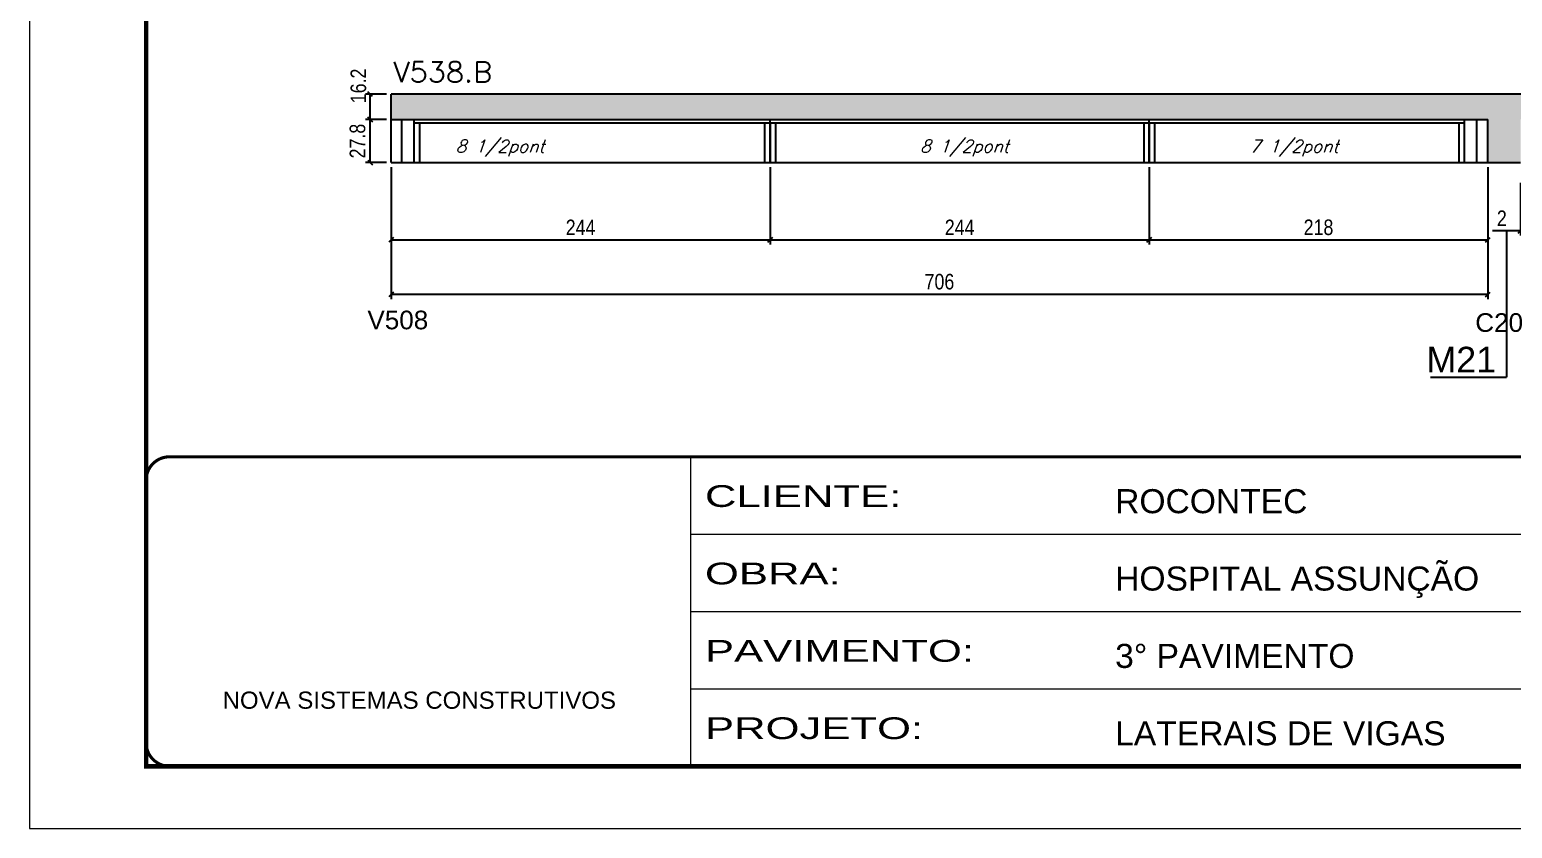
# Model space of a CAD drawing. Extents: x -21493 to -15213, y -12134 to 11887.
# Drawn here: x -16738 to -15784, y -649 to -134 of the extents above; entities that cross this region are included whole.
import ezdxf

# ---------------------------------------------------------------- set-up
doc = ezdxf.new("R2010")
doc.units = 0
doc.linetypes.add('CONTINUO', pattern=[0])
doc.linetypes.add('DASHED', pattern=[0.75, 0.5, -0.25])
for name, color, linetype in [('5', 5, 'Continuous'), ('COTA', 241, 'Continuous'), ('NOMENCLATURA', 7, 'Continuous'), ('Painéis', 200, 'Continuous'), ('SARR_2.2x7', 40, 'Continuous'), ('SARR_3.5x7', 81, 'Continuous'), ('texto', 7, 'Continuous')]:
    doc.layers.add(name, color=color, linetype=linetype)
for name, color, linetype, lineweight in [('Folhas', 255, 'Continuous', 9), ('SARRAFO DE PRESSAO', 251, 'DASHED', 9), ('Texto Seção', 7, 'Continuous', 15)]:
    doc.layers.add(name, color=color, linetype=linetype, lineweight=lineweight)
doc.styles.add('ARIAL', font='arial.ttf')
doc.styles.add('COTA TECNICA', font='techl___.ttf', dxfattribs={"height": 10})
doc.styles.add('REGUA-120', font='ROMANS.shx', dxfattribs={"height": 15})
doc.styles.add('Romans', font='romans.shx')
doc.styles.get("Standard").update_dxf_attribs({"font": 'arial.ttf'})
doc.styles.add('Tecnologia', font='')
doc.styles.get('Tecnologia').set_extended_font_data('Forgotten Futurist')
doc.dimstyles.new('PAINEL', dxfattribs={"dimtxt": 10, "dimasz": 3, "dimexe": 3, "dimexo": 3, "dimgap": 3, "dimtad": 1, "dimdec": 1, "dimzin": 12, "dimdsep": 46, "dimtxsty": 'COTA TECNICA', "dimblk1": 'OBLIQUE', "dimblk2": 'OBLIQUE', "dimsah": 1, "dimcen": 0.9, "dimclrd": 4, "dimclre": 4, "dimclrt": 240, "dimadec": 1, "dimazin": 3, "dimtfac": 1, "dimtdec": 1, "dimtmove": 0, "dimatfit": 3, "dimfxl": 1, "dimtolj": 1, "dimtzin": 12, "dimarcsym": 0})

# ---------------------------------------------------------------- blocks, each defined once
blk = doc.blocks.new('_Oblique')
at = {"color": 0, "linetype": 'ByBlock', "lineweight": -2}
blk.add_line((-0.5, -0.5), (0.5, 0.5), dxfattribs=at)
blk = doc.blocks.new('*D1367')
at = {"layer": 'COTA', "color": 4, "lineweight": -2, "ltscale": 25, "transparency": 16777216}
for p, q in [((-16505.8, -222.87), (-16505.8, -272.63)), ((-16261.8, -222.87), (-16261.8, -272.63)), ((-16505.8, -269.63), (-16261.8, -269.63))]:
    blk.add_line(p, q, dxfattribs=at)
at = {"layer": 'Defpoints', "color": 0, "ltscale": 25, "transparency": 16777216}
for p in [(-16505.8, -219.87), (-16261.8, -219.87), (-16261.8, -269.63)]:
    blk.add_point(p, dxfattribs=at)
at = {"layer": 'COTA', "color": 4, "lineweight": -2, "ltscale": 25, "transparency": 16777216, "xscale": 3, "yscale": 3, "zscale": 3, "rotation": 180}
blk.add_blockref('_Oblique', (-16505.8, -269.63), dxfattribs=at)
at = {"layer": 'COTA', "color": 4, "lineweight": -2, "ltscale": 25, "transparency": 16777216, "xscale": 3, "yscale": 3, "zscale": 3}
blk.add_blockref('_Oblique', (-16261.8, -269.63), dxfattribs=at)
at = {"layer": 'COTA', "color": 240, "ltscale": 25, "transparency": 16777216, "insert": (-16383.8, -261.56), "char_height": 10, "attachment_point": 5, "style": 'COTA TECNICA'}
blk.add_mtext('\\A1;244', dxfattribs=at)
blk = doc.blocks.new('*D1368')
at = {"layer": 'COTA', "color": 4, "lineweight": -2, "ltscale": 25, "transparency": 16777216}
for p, q in [((-16261.8, -222.87), (-16261.8, -272.63)), ((-16017.8, -222.87), (-16017.8, -272.63)), ((-16261.8, -269.63), (-16017.8, -269.63))]:
    blk.add_line(p, q, dxfattribs=at)
at = {"layer": 'Defpoints', "color": 0, "ltscale": 25, "transparency": 16777216}
for p in [(-16261.8, -219.87), (-16017.8, -219.87), (-16017.8, -269.63)]:
    blk.add_point(p, dxfattribs=at)
at = {"layer": 'COTA', "color": 4, "lineweight": -2, "ltscale": 25, "transparency": 16777216, "xscale": 3, "yscale": 3, "zscale": 3, "rotation": 180}
blk.add_blockref('_Oblique', (-16261.8, -269.63), dxfattribs=at)
at = {"layer": 'COTA', "color": 4, "lineweight": -2, "ltscale": 25, "transparency": 16777216, "xscale": 3, "yscale": 3, "zscale": 3}
blk.add_blockref('_Oblique', (-16017.8, -269.63), dxfattribs=at)
at = {"layer": 'COTA', "color": 240, "ltscale": 25, "transparency": 16777216, "insert": (-16139.8, -261.56), "char_height": 10, "attachment_point": 5, "style": 'COTA TECNICA'}
blk.add_mtext('\\A1;244', dxfattribs=at)
blk = doc.blocks.new('*D1369')
at = {"layer": 'COTA', "color": 4, "lineweight": -2, "ltscale": 25, "transparency": 16777216}
for p, q in [((-16505.8, -222.87), (-16505.8, -307.67)), ((-15799.82, -222.87), (-15799.82, -307.67)), ((-15799.82, -304.67), (-16505.8, -304.67))]:
    blk.add_line(p, q, dxfattribs=at)
at = {"layer": 'Defpoints', "color": 0, "ltscale": 25, "transparency": 16777216}
for p in [(-16505.8, -219.87), (-15799.82, -219.87), (-16505.8, -304.67)]:
    blk.add_point(p, dxfattribs=at)
at = {"layer": 'COTA', "color": 4, "lineweight": -2, "ltscale": 25, "transparency": 16777216, "xscale": 3, "yscale": 3, "zscale": 3, "rotation": 180}
blk.add_blockref('_Oblique', (-16505.8, -304.67), dxfattribs=at)
at = {"layer": 'COTA', "color": 4, "lineweight": -2, "ltscale": 25, "transparency": 16777216, "xscale": 3, "yscale": 3, "zscale": 3}
blk.add_blockref('_Oblique', (-15799.82, -304.67), dxfattribs=at)
at = {"layer": 'COTA', "color": 240, "ltscale": 25, "transparency": 16777216, "insert": (-16152.81, -296.56), "char_height": 10, "attachment_point": 5, "style": 'COTA TECNICA'}
blk.add_mtext('\\A1;706', dxfattribs=at)
blk = doc.blocks.new('*D1370')
at = {"layer": 'COTA', "color": 4, "lineweight": -2, "ltscale": 25, "transparency": 16777216}
for p, q in [((-16017.8, -222.87), (-16017.8, -272.63)), ((-15799.82, -222.87), (-15799.82, -272.63)), ((-16017.8, -269.63), (-15799.82, -269.63))]:
    blk.add_line(p, q, dxfattribs=at)
at = {"layer": 'Defpoints', "color": 0, "ltscale": 25, "transparency": 16777216}
for p in [(-16017.8, -219.87), (-15799.82, -219.87), (-15799.82, -269.63)]:
    blk.add_point(p, dxfattribs=at)
at = {"layer": 'COTA', "color": 4, "lineweight": -2, "ltscale": 25, "transparency": 16777216, "xscale": 3, "yscale": 3, "zscale": 3, "rotation": 180}
blk.add_blockref('_Oblique', (-16017.8, -269.63), dxfattribs=at)
at = {"layer": 'COTA', "color": 4, "lineweight": -2, "ltscale": 25, "transparency": 16777216, "xscale": 3, "yscale": 3, "zscale": 3}
blk.add_blockref('_Oblique', (-15799.82, -269.63), dxfattribs=at)
at = {"layer": 'COTA', "color": 240, "ltscale": 25, "transparency": 16777216, "insert": (-15908.81, -261.54), "char_height": 10, "attachment_point": 5, "style": 'COTA TECNICA'}
blk.add_mtext('\\A1;218', dxfattribs=at)
blk = doc.blocks.new('*D1374')
at = {"layer": 'COTA', "color": 4, "lineweight": -2, "ltscale": 25, "transparency": 16777216}
for p, q in [((-16508.8, -192.07), (-16522.27, -192.07)), ((-16519.27, -219.87), (-16519.27, -192.07)), ((-16508.8, -219.87), (-16522.27, -219.87))]:
    blk.add_line(p, q, dxfattribs=at)
at = {"layer": 'Defpoints', "color": 0, "ltscale": 25, "transparency": 16777216}
for p in [(-16519.27, -192.07), (-16505.8, -192.07), (-16505.8, -219.87)]:
    blk.add_point(p, dxfattribs=at)
at = {"layer": 'COTA', "color": 4, "lineweight": -2, "ltscale": 25, "transparency": 16777216, "xscale": 3, "yscale": 3, "zscale": 3}
for p, rotation in [((-16519.27, -192.07), 90), ((-16519.27, -219.87), 270)]:
    blk.add_blockref('_Oblique', p, dxfattribs=dict(at, rotation=rotation))
at = {"layer": 'COTA', "color": 240, "ltscale": 25, "transparency": 16777216, "insert": (-16527.36, -205.97), "char_height": 10, "attachment_point": 5, "rotation": 90, "style": 'COTA TECNICA'}
blk.add_mtext('\\A1;27.8', dxfattribs=at)
blk = doc.blocks.new('*D1375')
at = {"layer": 'COTA', "color": 4, "lineweight": -2, "ltscale": 25, "transparency": 16777216}
for p, q in [((-16508.8, -175.87), (-16522.27, -175.87)), ((-16519.27, -192.07), (-16519.27, -175.87)), ((-16508.8, -192.07), (-16522.27, -192.07))]:
    blk.add_line(p, q, dxfattribs=at)
at = {"layer": 'Defpoints', "color": 0, "ltscale": 25, "transparency": 16777216}
for p in [(-16519.27, -175.87), (-16505.8, -175.87), (-16505.8, -192.07)]:
    blk.add_point(p, dxfattribs=at)
at = {"layer": 'COTA', "color": 4, "lineweight": -2, "ltscale": 25, "transparency": 16777216, "xscale": 3, "yscale": 3, "zscale": 3}
for p, rotation in [((-16519.27, -175.87), 90), ((-16519.27, -192.07), 270)]:
    blk.add_blockref('_Oblique', p, dxfattribs=dict(at, rotation=rotation))
at = {"layer": 'COTA', "color": 240, "ltscale": 25, "transparency": 16777216, "insert": (-16526.78, -170.46), "char_height": 10, "attachment_point": 5, "rotation": 90, "style": 'COTA TECNICA'}
blk.add_mtext('\\A1;16.2', dxfattribs=at)
blk = doc.blocks.new('*D1378')
at = {"layer": 'COTA', "color": 4, "lineweight": -2, "ltscale": 25, "transparency": 16777216}
for p, q in [((-15778.76, -232.87), (-15778.76, -266.68)), ((-15776.76, -232.87), (-15776.76, -266.68)), ((-15778.76, -263.68), (-15796.87, -263.68)), ((-15776.76, -263.68), (-15778.76, -263.68)), ((-15776.76, -263.68), (-15773.76, -263.68))]:
    blk.add_line(p, q, dxfattribs=at)
at = {"layer": 'Defpoints', "color": 0, "ltscale": 25, "transparency": 16777216}
for p in [(-15778.76, -229.87), (-15776.76, -229.87), (-15778.76, -263.68)]:
    blk.add_point(p, dxfattribs=at)
at = {"layer": 'COTA', "color": 4, "lineweight": -2, "ltscale": 25, "transparency": 16777216, "xscale": 3, "yscale": 3, "zscale": 3}
blk.add_blockref('_Oblique', (-15778.76, -263.68), dxfattribs=at)
at = {"layer": 'COTA', "color": 4, "lineweight": -2, "ltscale": 25, "transparency": 16777216, "xscale": 3, "yscale": 3, "zscale": 3, "rotation": 180}
blk.add_blockref('_Oblique', (-15776.76, -263.68), dxfattribs=at)
at = {"layer": 'COTA', "color": 240, "ltscale": 25, "transparency": 16777216, "insert": (-15790.81, -255.68), "char_height": 10, "attachment_point": 5, "style": 'COTA TECNICA'}
blk.add_mtext('\\A1;2', dxfattribs=at)
blk = doc.blocks.new('9999999999')
at = {"color": 30, "linetype": 'CONTINUO'}
for p, q in [((98564.56, 34230.21), (98564.56, 34429.45)), ((98564.56, 34379.64), (99583.98, 34379.64)), ((98564.56, 34329.83), (99487.98, 34329.83)), ((98564.56, 34280.02), (99487.98, 34280.02))]:
    blk.add_line(p, q, dxfattribs=at)
at = {"color": 30, "linetype": 'CONTINUO', "const_width": 2}
blk.add_lwpolyline([(99583.98, 34230.21), (99583.98, 34414.45, 0.414214), (99568.98, 34429.45), (98228.98, 34429.45, 0.414214), (98213.98, 34414.45), (98213.98, 34245.21, 0.414214), (98228.98, 34230.21), (99583.98, 34230.21)], format="xyb", dxfattribs=at)
at = {"layer": 'Folhas'}
blk.add_lwpolyline([(98138.98, 34190.21), (99623.98, 34190.21), (99623.98, 35240.21), (98138.98, 35240.21)], close=True, dxfattribs=at)
at = {"layer": 'Folhas', "color": 30, "const_width": 3}
blk.add_lwpolyline([(98213.98, 34230.21), (99583.98, 34230.21), (99583.98, 35200.21), (98213.98, 35200.21)], close=True, dxfattribs=at)
at = {"color": 7, "linetype": 'Continuous', "ltscale": 5, "style": 'ARIAL'}
for s, height, p in [('ROCONTEC', 15.483, (98837.68, 34393.13)), ('HOSPITAL ASSUNÇÃO', 15.4829, (98837.68, 34343.32)), ('3° PAVIMENTO', 15.4829, (98837.68, 34293.51)), ('NOVA SISTEMAS CONSTRUTIVOS', 11.0592, (98263.19, 34267.21)), ('LATERAIS DE VIGAS', 15.4829, (98837.68, 34243.7))]:
    blk.add_text(s, height=height, dxfattribs=at).set_placement(p)
at = {"layer": 'Folhas', "color": 7, "style": 'Tecnologia', "width": 1.5}
for s, p in [('CLIENTE:', (98573.65, 34397.17)), ('OBRA:', (98573.65, 34347.31)), ('PAVIMENTO:', (98573.65, 34297.5)), ('PROJETO:', (98573.65, 34247.69))]:
    blk.add_text(s, height=14, dxfattribs=at).set_placement(p)

msp = doc.modelspace()

# ---------------------------------------------------------------- hatches: boundary and pattern name
at = {"layer": 'COTA', "linetype": 'ByBlock'}
h = msp.add_hatch(dxfattribs=at)
h.set_pattern_fill('AR-CONC', color=256, scale=0.03)
h.set_pattern_definition([(50, (-155474.1976, -26011.143), (5.46554007, -0.47817257), [0.5715, -6.2865]), (355, (-155474.1976, -26011.143), (-1.05730264, 5.73170536), [0.4572, -5.02921753]), (100.4514447, (-155473.742, -26011.183), (4.40823741, 5.25353256), [0.48570026, -5.34270734]), (46.1842, (-155474.1976, -26009.619), (8.13237123, -1.26126984), [0.85725, -9.42975]), (96.6355576, (-155473.52, -26009.724), (7.122124, 7.42278374), [0.7285507, -8.01406824]), (351.184151, (-155474.198, -26009.619), (7.122124, 7.42278374), [0.685799, -7.54379196]), (21, (-155473.4356, -26010), (4.54843174, -3.06795595), [0.5715, -6.2865]), (326, (-155473.4356, -26010), (1.85406085, 5.52563898), [0.4572, -5.0292]), (71.451445, (-155473.0566, -26010.256), (6.40249258, 2.45768307), [0.48570026, -5.34269813]), (37.5, (-155474.1976, -26011.1432), (0.092658098, 2.536651166), [0, -4.96824, 0, -5.1054, 0, -5.04825]), (7.5, (-155474.1976, -26011.1432), (2.004589875, 3.005417245), [0, -2.91084, 0, -4.85394, 0, -1.92405]), (327.5, (-155475.8969, -26011.1432), (4.067717855, -0.17186232), [0, -1.905, 0, -5.9436, 0, -7.8867]), (317.5, (-155476.659, -26011.1432), (4.44387544, 0.76279473), [0, -2.4765, 0, -3.94716, 0, -5.6007])])
h.paths.add_polyline_path([(-16505.8, -175.87), (-16505.8, -192.07), (-15799.82, -192.07), (-15799.82, -219.87), (-15778.76, -219.87), (-15778.76, -192.07), (-15626.78, -192.07), (-15626.78, -175.87)])

# ---------------------------------------------------------------- linework, layer by layer
for p, q in [((-15626.78, -175.87), (-16505.8, -175.87)), ((-16505.8, -192.07), (-16505.8, -175.87)), ((-15799.82, -219.87), (-15778.76, -219.87))]:
    msp.add_line(p, q, dxfattribs=at)
at = {"layer": 'NOMENCLATURA', "linetype": 'Continuous'}
for p in [(-15787.81, -263.68), (-15836.8, -357.9)]:
    msp.add_line(p, (-15787.81, -357.9), dxfattribs=at)
at = {"layer": 'Painéis'}
for p, q in [((-16505.8, -192.07), (-15799.82, -192.07)), ((-16505.8, -219.87), (-15799.82, -219.87))]:
    msp.add_line(p, q, dxfattribs=at)
at = {"layer": 'Painéis', "ltscale": 25}
for p, q in [((-16505.8, -219.87), (-16505.8, -192.07)), ((-16261.8, -219.87), (-16261.8, -192.07)), ((-16017.8, -219.87), (-16017.8, -192.07)), ((-15799.82, -219.87), (-15799.82, -192.07))]:
    msp.add_line(p, q, dxfattribs=at)
at = {"layer": 'SARR_2.2x7', "linetype": 'Continuous'}
for p, q in [((-16498.8, -219.87), (-16498.8, -192.07)), ((-16490.8, -194.27), (-16261.8, -194.27)), ((-16261.8, -194.27), (-16017.8, -194.27)), ((-16017.8, -194.27), (-15814.82, -194.27)), ((-15806.82, -219.87), (-15806.82, -192.07))]:
    msp.add_line(p, q, dxfattribs=at)
at = {"layer": 'SARR_3.5x7'}
for p, q in [((-16490.8, -219.87), (-16490.8, -192.07)), ((-16487.3, -219.87), (-16487.3, -194.27)), ((-16265.3, -194.27), (-16265.3, -219.87)), ((-16261.8, -194.27), (-16261.8, -219.87)), ((-16258.28, -194.27), (-16258.28, -219.87)), ((-16021.3, -194.27), (-16021.3, -219.87)), ((-16017.8, -194.27), (-16017.8, -219.87)), ((-16014.28, -194.27), (-16014.28, -219.87)), ((-15818.32, -219.87), (-15818.32, -194.27)), ((-15814.82, -219.87), (-15814.82, -192.07)), ((-16490.8, -219.87), (-16487.3, -219.87)), ((-16265.3, -219.87), (-16258.28, -219.87)), ((-16021.3, -219.87), (-16014.28, -219.87)), ((-15818.32, -219.87), (-15814.82, -219.87))]:
    msp.add_line(p, q, dxfattribs=at)

# ---------------------------------------------------------------- block references
at = {"layer": 'SARRAFO DE PRESSAO', "color": 6, "linetype": 'ByBlock'}
msp.add_blockref('9999999999', (-114877.39, -34838.72), dxfattribs=at)

# ---------------------------------------------------------------- texts
at = {"layer": '5', "linetype": 'Continuous'}
for s, p in [('V508', (-16520.99, -327.17)), ('C20', (-15807.88, -328.82))]:
    msp.add_text(s, height=12, rotation=0.00004, dxfattribs=at).set_placement(p)
at = {"layer": 'NOMENCLATURA', "linetype": 'Continuous'}
msp.add_text('M21', height=16.5, dxfattribs=at).set_placement((-15839.34, -354.93))
at = {"layer": 'texto', "color": 2, "char_height": 8, "attachment_point": 5, "style": 'Romans'}
for s, insert in [('{\\Q19;\\C256;8 1/2pont}', (-16435.62, -210.59)), ('{\\Q19;\\C256;8 1/2pont}', (-16136.72, -210.59)), ('{\\Q19;\\C256;7 1/2pont}', (-15924.55, -210.59))]:
    msp.add_mtext(s, dxfattribs=dict(at, insert=insert))
at = {"layer": 'Texto Seção', "style": 'REGUA-120', "width": 1.05}
msp.add_text('V538.B', height=13, dxfattribs=at).set_placement((-16504.39, -167.99))

# ---------------------------------------------------------------- dimensions: what is measured, and where the dimension line sits
at = {"layer": 'COTA', "ltscale": 25}
dim = msp.add_linear_dim(base=(-16519.27, -175.87), p1=(-16505.8, -192.07), p2=(-16505.8, -175.87), angle=90, dimstyle='PAINEL', override={"dimtmove": 1}, dxfattribs=at)
dim.commit()
dim.dimension.update_dxf_attribs({"geometry": '*D1375', "text_midpoint": (-16518.68, -170.46), "dimtype": 160})
dim = msp.add_linear_dim(base=(-16519.27, -192.07), p1=(-16505.8, -219.87), p2=(-16505.8, -192.07), angle=90, dimstyle='PAINEL', dxfattribs=at)
dim.commit()
dim.dimension.update_dxf_attribs({"geometry": '*D1374', "text_midpoint": (-16519.27, -205.97), "dimtype": 160})
dim = msp.add_linear_dim(base=(-16261.8, -269.63), p1=(-16505.8, -219.87), p2=(-16261.8, -219.87), dimstyle='PAINEL', dxfattribs=at)
dim.commit()
dim.dimension.update_dxf_attribs({"geometry": '*D1367', "text_midpoint": (-16383.8, -269.63), "dimtype": 160})
for base, p1, p2, picture, middle in [((-16505.8, -304.67), (-15799.82, -219.87), (-16505.8, -219.87), '*D1369', (-16152.81, -296.56)), ((-16017.8, -269.63), (-16261.8, -219.87), (-16017.8, -219.87), '*D1368', (-16139.8, -261.56)), ((-15799.82, -269.63), (-16017.8, -219.87), (-15799.82, -219.87), '*D1370', (-15908.81, -261.54)), ((-15778.76, -263.68), (-15776.76, -229.87), (-15778.76, -229.87), '*D1378', (-15790.81, -255.68))]:
    dim = msp.add_linear_dim(base=base, p1=p1, p2=p2, dimstyle='PAINEL', dxfattribs=at)
    dim.commit()
    dim.dimension.update_dxf_attribs({"geometry": picture, "text_midpoint": middle})

doc.saveas('drawing.dxf')
